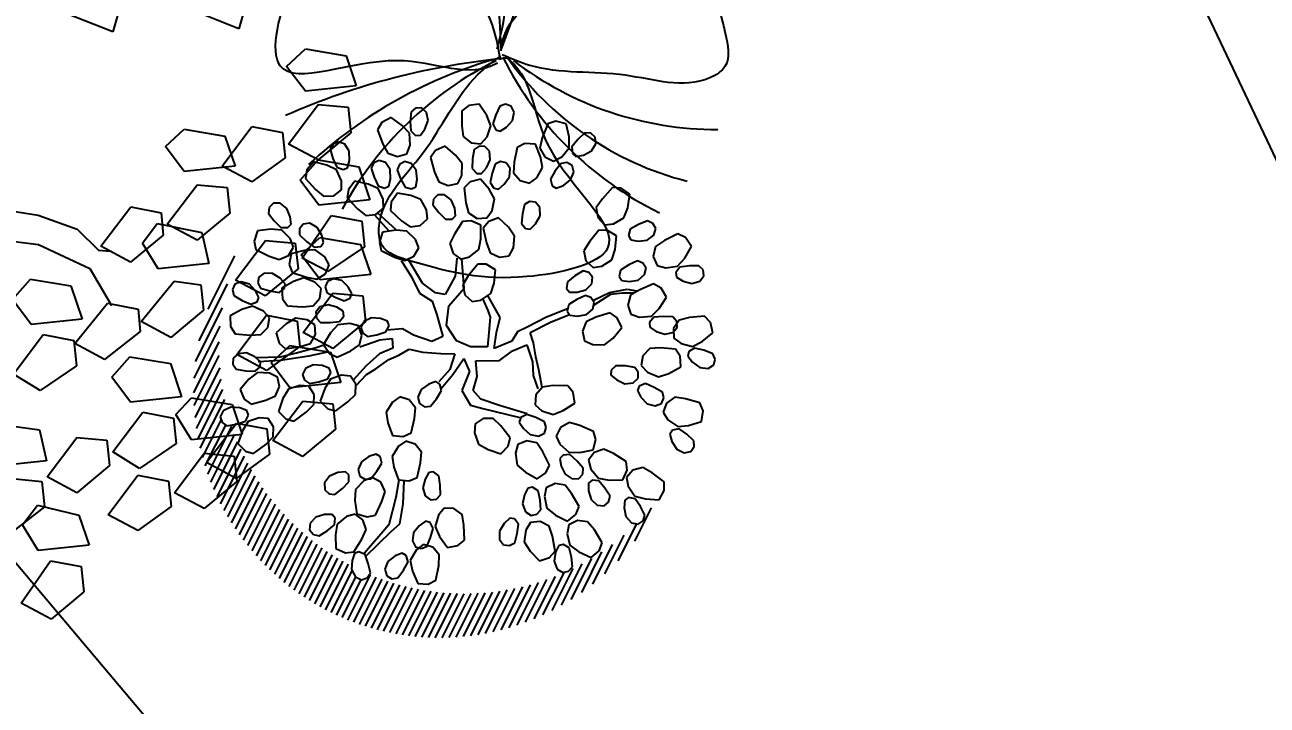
# Model space of a CAD drawing. Extents: x -809667 to 586099, y 3084146 to 3634412.
# Drawn here: x 381333.24 to 381336.981, y 3087209.411 to 3087211.459 of the extents above; entities that cross this region are included whole.
import ezdxf

# ---------------------------------------------------------------- set-up
doc = ezdxf.new("R2010")
doc.units = 0
doc.header["$LTSCALE"] = 0.5
doc.layers.get('0').update_dxf_attribs({"linetype": 'CONTINUOUS'})
for name, color, linetype in [('DIM-动力', 3, 'CONTINUOUS'), ('乔木', 84, 'CONTINUOUS'), ('文字', 7, 'CONTINUOUS')]:
    doc.layers.add(name, color=color, linetype=linetype)
doc.styles.add('DIMST', font='', dxfattribs={"width": 0.8})
doc.styles.get('DIMST').set_extended_font_data('SimSun')

# ---------------------------------------------------------------- blocks, each defined once
blk = doc.blocks.new('白玉兰')
at = {"color": 0}
for centre, radius, start, end in [((-1260.5, 1665), 2054.4, 309.39345, 347.16547), ((-713.2, 1844.3), 1941, 291.82137, 332.63459), ((-478.2, 2077.5), 2115.2, 283.29933, 320.85284), ((-4728.7, -6984.2), 8428.8, 56.1879, 65.279), ((-1147.9, -2037), 2310.3, 61.625, 95.14911), ((-559.1, -2135.4), 2213.8, 76.70325, 111.40179), ((4370.8, -555.9), 4391.8, 172.1708, 190.66767), ((2826.9, 106.7), 2820.8, 182.25436, 209.88683), ((2146.3, 475.3), 2185, 193.30629, 228.41072)]:
    blk.add_arc(centre, radius, start, end, dxfattribs=at)
for points in [[(-33.3, 16.4), (-232.9, 72.7), (-341.9, 562), (-1253.8, 922.5), (-424.6, 1375.2), (-32.9, 1391.9), (376.3, 1386), (477, 1090.9), (236.3, 716.3), (184.7, 276.9), (29.2, 67), (-7.3, 17.6)], [(8.3, 30.7), (154.9, 177.4), (635.1, 33.7), (1394.9, 653.5), (1385.2, -291.2), (1208.5, -641.2), (1003.6, -995.4), (696.9, -939.3), (487.4, -546.3), (129.3, -286.7), (21.9, -48.6), (-3.3, 7.4)], [(36.1, -22.3), (98.6, -219.9), (-250.5, -579.7), (-51.2, -1539.8), (-884.9, -1095.2), (-1113.8, -777), (-1333.5, -431.7), (-1142.2, -185.6), (-696.9, -181.1), (-301.3, 16.9), (-40.5, 2.3), (20.8, -1.2)]]:
    blk.add_open_spline(points, degree=3, knots=[0, 0, 0, 0, 621.989778, 1340.944545, 1869.007736, 2592.427455, 2798.699245, 2915.827596, 3435.261502, 4029.77129, 4212.300518, 4212.300518, 4212.300518, 4212.300518], dxfattribs=at)
blk = doc.blocks.new('紫薇')
at = {"color": 0}
for p, q in [((-76.8, 470.4), (-70.2, 482.3)), ((-70.2, 482.3), (-58.6, 485.6)), ((-58.6, 485.6), (-47.3, 481.3)), ((-47.3, 481.3), (-39.7, 463.3)), ((-21.4, 461), (-5.1, 483.2)), ((-5.1, 483.2), (16.1, 479.2)), ((-183.9, 452.2), (-162.6, 456.2)), ((-162.6, 456.2), (-146.2, 450.4)), ((-74.5, 453.4), (-76.8, 470.4)), ((-39.7, 463.3), (-34.4, 444.7)), ((-30.7, 440.8), (-21.4, 461)), ((16.1, 479.2), (29.3, 467.9)), ((29.3, 467.9), (28, 437.4)), ((97.2, 444.8), (101.2, 461.5)), ((101.2, 461.5), (111.7, 470.2)), ((111.7, 470.2), (123.7, 469.1)), ((123.7, 469.1), (132.7, 461)), ((132.7, 461), (133.3, 441.5)), ((-244.2, 427.9), (-234.5, 435.2)), ((-234.5, 435.2), (-222.4, 435.2)), ((-222.4, 435.2), (-208.9, 421.2)), ((-191, 425.6), (-183.9, 452.2)), ((-146.2, 450.4), (-136.4, 421.5)), ((-62.9, 439.1), (-74.5, 453.4)), ((-50.3, 430.2), (-62.9, 439.1)), ((-41, 432.8), (-50.3, 430.2)), ((-34.4, 444.7), (-41, 432.8)), ((-24.1, 417.5), (-30.7, 440.8)), ((28, 437.4), (24, 416.1)), ((102.9, 427.3), (97.2, 444.8)), ((133.3, 441.5), (131.5, 422.2)), ((133.5, 417.2), (149.5, 432.7)), ((149.5, 432.7), (172.7, 447.5)), ((172.7, 447.5), (191, 436.1)), ((191, 436.1), (199.3, 420.8)), ((-246, 414.4), (-244.2, 427.9)), ((-237.8, 399.4), (-246, 414.4)), ((-208.9, 421.2), (-197.2, 405.8)), ((-197.2, 405.8), (-199.1, 392.3)), ((-192.4, 403.4), (-191, 425.6)), ((-136.4, 421.5), (-132.4, 400.2)), ((-12.5, 403.2), (-24.1, 417.5)), ((24, 416.1), (7.4, 403.9)), ((34.5, 399.6), (45.2, 408)), ((45.2, 408), (57.2, 406.6)), ((57.2, 406.6), (65.9, 398.2)), ((111.4, 414.4), (102.9, 427.3)), ((121, 413.5), (111.4, 414.4)), ((131.5, 422.2), (121, 413.5)), ((131.3, 393.1), (133.5, 417.2)), ((199.3, 420.8), (187, 392.8)), ((-221.8, 390.3), (-237.8, 399.4)), ((-206.8, 386.5), (-221.8, 390.3)), ((-199.1, 392.3), (-206.8, 386.5)), ((-177.8, 384.1), (-192.4, 403.4)), ((-161.8, 375), (-177.8, 384.1)), ((-143.5, 382.8), (-161.8, 375)), ((-132.4, 400.2), (-143.5, 382.8)), ((-105.3, 369.5), (-91, 393)), ((-91, 393), (-69.5, 390.8)), ((-69.5, 390.8), (-55.3, 380.7)), ((-55.3, 380.7), (-54, 350.1)), ((-19.8, 365.4), (-14.5, 381.6)), ((-14.5, 381.6), (-3.3, 389.5)), ((7.4, 403.9), (-12.5, 403.2)), ((-3.3, 389.5), (8.6, 387.4)), ((8.6, 387.4), (16.8, 378.5)), ((30, 383.1), (34.5, 399.6)), ((35.2, 365.4), (30, 383.1)), ((65.9, 398.2), (66, 378.7)), ((81.9, 369.5), (105.5, 383.7)), ((105.5, 383.7), (123.5, 371.7)), ((136.9, 375.6), (131.3, 393.1)), ((187, 392.8), (175.6, 374.5)), ((254.3, 374.8), (264, 388.8)), ((264, 388.8), (276.9, 393.2)), ((276.9, 393.2), (287.8, 387.8)), ((287.8, 387.8), (293.2, 377)), ((-339.3, 358.8), (-320.9, 370.1)), ((-336.4, 331.4), (-339.3, 358.8)), ((-320.9, 370.1), (-303.5, 370.7)), ((-303.5, 370.7), (-283.9, 347.2)), ((-173.4, 354.8), (-167.8, 367.2)), ((-169.6, 338.1), (-173.4, 354.8)), ((-167.8, 367.2), (-156.5, 371.5)), ((-156.5, 371.5), (-144.9, 368.2)), ((-144.9, 368.2), (-135.8, 350.9)), ((-112.8, 348.5), (-105.3, 369.5)), ((-15.6, 347.5), (-19.8, 365.4)), ((15.9, 359.1), (12.5, 340)), ((16.8, 378.5), (15.9, 359.1)), ((43.3, 352.3), (35.2, 365.4)), ((63.7, 359.5), (52.9, 351.1)), ((62.6, 330.5), (65.5, 354.4)), ((66, 378.7), (63.7, 359.5)), ((65.5, 354.4), (81.9, 369.5)), ((131.4, 356.2), (118.3, 328.6)), ((123.5, 371.7), (131.4, 356.2)), ((155.7, 369), (136.9, 375.6)), ((175.6, 374.5), (155.7, 369)), ((253.2, 356.4), (254.3, 374.8)), ((256.5, 341.3), (253.2, 356.4)), ((286.7, 358.6), (278.1, 341.3)), ((293.2, 377), (286.7, 358.6)), ((-380.4, 324.6), (-369.1, 329)), ((-369.1, 329), (-351.4, 320.9)), ((-329.6, 310.2), (-336.4, 331.4)), ((-283.9, 347.2), (-272.6, 328.8)), ((-272.6, 328.8), (-276.6, 308.6)), ((-268.6, 311.4), (-266.9, 338.9)), ((-266.9, 338.9), (-246.8, 347)), ((-246.8, 347), (-229.6, 344.6)), ((-229.6, 344.6), (-214.3, 318.1)), ((-156.9, 324.8), (-169.6, 338.1)), ((-135.8, 350.9), (-128.9, 332.9)), ((-128.9, 332.9), (-134.5, 320.4)), ((-104.3, 325.9), (-112.8, 348.5)), ((-56.2, 328.6), (-71.7, 315)), ((-54, 350.1), (-56.2, 328.6)), ((-8.2, 333.9), (-15.6, 347.5)), ((1.3, 332.2), (-8.2, 333.9)), ((12.5, 340), (1.3, 332.2)), ((7.1, 320), (31.4, 332.9)), ((31.4, 332.9), (48.8, 320)), ((52.9, 351.1), (43.3, 352.3)), ((67.7, 312.8), (62.6, 330.5)), ((118.3, 328.6), (106.4, 310.5)), ((208.1, 318.7), (219.7, 331.2)), ((219.7, 331.2), (233.1, 333.7)), ((233.1, 333.7), (243, 326.8)), ((265.1, 337), (256.5, 341.3)), ((278.1, 341.3), (265.1, 337)), ((267.3, 314.3), (278.1, 335.9)), ((278.1, 335.9), (298.6, 344.6)), ((298.6, 344.6), (325.6, 350)), ((325.6, 350), (338.6, 332.8)), ((338.6, 332.8), (340.8, 315.5)), ((-386.7, 314.3), (-380.4, 324.6)), ((-383.6, 301), (-386.7, 314.3)), ((-351.4, 320.9), (-335, 310.7)), ((-335, 310.7), (-331.9, 297.4)), ((-309.1, 297.5), (-329.6, 310.2)), ((-276.6, 308.6), (-290.9, 294.7)), ((-265.6, 289.4), (-268.6, 311.4)), ((-214.3, 318.1), (-206.2, 298.1)), ((-202, 308.6), (-198.5, 321.8)), ((-195.6, 292.8), (-202, 308.6)), ((-198.5, 321.8), (-188, 327.9)), ((-188, 327.9), (-176, 326.4)), ((-176, 326.4), (-164.3, 310.9)), ((-164.3, 310.9), (-154.6, 294.1)), ((-143.5, 317), (-156.9, 324.8)), ((-148.4, 281.7), (-138, 307.2)), ((-134.5, 320.4), (-143.5, 317)), ((-138, 307.2), (-116.5, 308.5)), ((-116.5, 308.5), (-100.8, 300.8)), ((-91.5, 312.7), (-104.3, 325.9)), ((-71.7, 315), (-91.5, 312.7)), ((-58.6, 299.7), (-45.6, 303.9)), ((-45.6, 303.9), (-34.9, 298.4)), ((-14.3, 282.1), (-10.1, 305.9)), ((-10.1, 305.9), (7.1, 320)), ((55.8, 304.1), (41.2, 277.2)), ((48.8, 320), (55.8, 304.1)), ((57.6, 263.9), (81.7, 307.4)), ((86.3, 305.7), (67.7, 312.8)), ((72.1, 266.3), (89, 305)), ((106.4, 310.5), (86.3, 305.7)), ((204.4, 300.6), (208.1, 318.7)), ((246.9, 315.4), (237.9, 298.1)), ((243, 326.8), (246.9, 315.4)), ((266.3, 295.9), (267.3, 314.3)), ((340.8, 315.5), (319.2, 293.8)), ((471.3, 230.6), (385.3, 316.6)), ((-370.5, 290.1), (-383.6, 301)), ((-352.3, 287.3), (-370.5, 290.1)), ((-336.9, 289.2), (-352.3, 287.3)), ((-331.9, 297.4), (-336.9, 289.2)), ((-323.6, 274.2), (-315.6, 283.2)), ((-315.6, 283.2), (-303.8, 285.6)), ((-290.9, 294.7), (-309.1, 297.5)), ((-303.8, 285.6), (-287.7, 274.6)), ((-247.5, 273.4), (-265.6, 289.4)), ((-213.6, 278.8), (-230, 267.6)), ((-206.2, 298.1), (-213.6, 278.8)), ((-180.9, 281.8), (-195.6, 292.8)), ((-166.5, 276.1), (-180.9, 281.8)), ((-158.1, 280.9), (-166.5, 276.1)), ((-154.6, 294.1), (-158.1, 280.9)), ((-152.5, 259.8), (-148.4, 281.7)), ((-100.8, 300.8), (-94.7, 270.8)), ((-69.8, 267.4), (-68.5, 285.8)), ((-68.5, 285.8), (-58.6, 299.7)), ((-29.6, 287.6), (-36.2, 269.2)), ((-34.9, 298.4), (-29.6, 287.6)), ((-10.1, 264.1), (-14.3, 282.1)), ((205.5, 285.2), (204.4, 300.6)), ((213.5, 279.7), (205.5, 285.2)), ((226.9, 282.2), (213.5, 279.7)), ((226.1, 276.8), (247.7, 282.5)), ((237.9, 298.1), (226.9, 282.2)), ((247.7, 282.5), (275.2, 284.1)), ((281.4, 283), (266.3, 295.9)), ((275.2, 284.1), (285.6, 265.2)), ((301.9, 280.8), (281.4, 283)), ((319.2, 293.8), (301.9, 280.8)), ((-322.8, 260.5), (-323.6, 274.2)), ((-311.7, 247.5), (-322.8, 260.5)), ((-287.7, 274.6), (-273.2, 261.8)), ((-273.2, 261.8), (-272.4, 248.1)), ((-230, 267.6), (-247.5, 273.4)), ((-140.4, 238.8), (-152.5, 259.8)), ((-94.7, 270.8), (-93.4, 249.2)), ((-66.7, 252.3), (-69.8, 267.4)), ((-36.2, 269.2), (-45.1, 252)), ((8.1, 256), (-10.1, 264.1)), ((28.4, 259.8), (8.1, 256)), ((26, 232.4), (37.1, 253.9)), ((41.2, 277.2), (28.4, 259.8)), ((37.1, 253.9), (57.7, 262.3)), ((57.7, 262.3), (84.7, 267.5)), ((84.7, 267.5), (97.5, 250)), ((208.8, 238.9), (212.4, 256.9)), ((212.4, 256.9), (226.1, 276.8)), ((285.6, 265.2), (285.3, 247.7)), ((312.1, 244.3), (323.7, 258.6)), ((323.7, 258.6), (339.8, 264.3)), ((339.8, 264.3), (352.8, 260.3)), ((352.8, 260.3), (358.4, 249.6)), ((375.4, 252.7), (389.5, 262.3)), ((389.5, 262.3), (403.2, 261.7)), ((403.2, 261.7), (411.3, 252.8)), ((411.3, 252.8), (412.5, 240.7)), ((508.8, 175.5), (417.1, 267.1)), ((-294.2, 241.7), (-311.7, 247.5)), ((-278.8, 240.9), (-294.2, 241.7)), ((-272.4, 248.1), (-278.8, 240.9)), ((-229.5, 227.1), (-218.5, 232.1)), ((-218.5, 232.1), (-206.7, 229.5)), ((-206.7, 229.5), (-196.6, 212.8)), ((-125.7, 227.8), (-140.4, 238.8)), ((-106.5, 233.3), (-125.7, 227.8)), ((-109.1, 217.7), (-93.4, 232.5)), ((-93.4, 249.2), (-106.5, 233.3)), ((-93.4, 232.5), (-76.5, 236.6)), ((-76.5, 236.6), (-52.5, 217.6)), ((-58.1, 247.8), (-66.7, 252.3)), ((-45.1, 252), (-58.1, 247.8)), ((24.8, 214), (26, 232.4)), ((99.5, 232.7), (77.7, 211.3)), ((97.5, 250), (99.5, 232.7)), ((221.9, 223.9), (208.8, 238.9)), ((260.9, 229.4), (241.9, 218.9)), ((247.9, 214.3), (266.4, 229.8)), ((285.3, 247.7), (260.9, 229.4)), ((266.4, 229.8), (288.7, 229.6)), ((288.7, 229.6), (315.6, 223.8)), ((305.9, 230.1), (312.1, 244.3)), ((310.3, 221.6), (305.9, 230.1)), ((356.5, 237.6), (340.5, 226.5)), ((358.4, 249.6), (356.5, 237.6)), ((365.4, 220.7), (367.8, 235.9)), ((367.8, 235.9), (375.4, 252.7)), ((412.5, 240.7), (399.8, 225.9)), ((-403.6, 198.9), (-387.6, 205.8)), ((-387.6, 205.8), (-360.8, 190.9)), ((-234.4, 214.4), (-229.5, 227.1)), ((-229.6, 197.9), (-234.4, 214.4)), ((-196.6, 212.8), (-188.6, 195.2)), ((-161.3, 196.3), (-148.4, 220.6)), ((-148.4, 220.6), (-126.8, 219.8)), ((-126.8, 219.8), (-112, 210.5)), ((-112, 210.5), (-108.9, 180.1)), ((-100.6, 191.5), (-109.1, 217.7)), ((-52.5, 217.6), (-37.7, 202)), ((39.8, 200.9), (24.8, 214)), ((77.7, 211.3), (60.3, 198.5)), ((194.8, 200.1), (209.3, 209.1)), ((209.3, 209.1), (222.9, 207.9)), ((241.9, 218.9), (221.9, 223.9)), ((222.9, 207.9), (230.7, 198.7)), ((239.6, 197.9), (247.9, 214.3)), ((323.4, 217.5), (310.3, 221.6)), ((315.6, 223.8), (320.6, 202.8)), ((320.6, 202.8), (315.7, 186.1)), ((340.5, 226.5), (323.4, 217.5)), ((371.9, 213.5), (365.4, 220.7)), ((365.7, 191.6), (383.6, 207.9)), ((385.5, 212.9), (371.9, 213.5)), ((383.6, 207.9), (405.9, 208.5)), ((399.8, 225.9), (385.5, 212.9)), ((405.9, 208.5), (433, 203.9)), ((433, 203.9), (438.9, 183.1)), ((528.7, 137.8), (442.7, 223.9)), ((-416.7, 181.7), (-403.6, 198.9)), ((-404, 157.2), (-416.7, 181.7)), ((-360.8, 190.9), (-343.6, 177.9)), ((-343.6, 177.9), (-340, 157.6)), ((-216, 185.5), (-229.6, 197.9)), ((-202.3, 178.5), (-216, 185.5)), ((-193.5, 182.4), (-202.3, 178.5)), ((-188.6, 195.2), (-193.5, 182.4)), ((-167.5, 174.9), (-161.3, 196.3)), ((-108.9, 180.1), (-109.8, 158.5)), ((-89.7, 172.1), (-100.6, 191.5)), ((-37.5, 181.3), (-48.6, 164.8)), ((-37.7, 202), (-37.5, 181.3)), ((60.3, 198.5), (39.8, 200.9)), ((40.7, 143.1), (52.7, 198.7)), ((67.2, 201.1), (57.6, 162.4)), ((183.4, 168.5), (186.5, 183.7)), ((186.5, 183.7), (194.8, 200.1)), ((231.3, 186.6), (218.1, 172.4)), ((230.7, 198.7), (231.3, 186.6)), ((248.3, 180), (239.6, 197.9)), ((266.3, 169.8), (248.3, 180)), ((315.7, 186.1), (287.3, 174.9)), ((358.1, 174.8), (365.7, 191.6)), ((438.9, 183.1), (434.7, 166.2)), ((542.3, 106.5), (458.9, 190)), ((-390.1, 139.9), (-404, 157.2)), ((-340, 157.6), (-348.3, 139.4)), ((-157.6, 152.9), (-167.5, 174.9)), ((-144, 140.4), (-157.6, 152.9)), ((-109.8, 158.5), (-124.4, 144)), ((-67, 163.8), (-89.7, 172.1)), ((-48.6, 164.8), (-67, 163.8)), ((-36.7, 106.9), (-51.2, 164.9)), ((-41.5, 169.7), (-27, 135.9)), ((57.6, 162.4), (52.7, 126.2)), ((189.7, 161.1), (183.4, 168.5)), ((203.3, 159.9), (189.7, 161.1)), ((218.1, 172.4), (203.3, 159.9)), ((211.7, 140), (221.6, 151.8)), ((221.6, 151.8), (236.8, 162.3)), ((236.8, 162.3), (253.8, 163.3)), ((253.8, 163.3), (265.2, 155.7)), ((265.2, 155.7), (267.6, 143.9)), ((287.3, 174.9), (266.3, 169.8)), ((286.8, 146.4), (308.2, 157.6)), ((308.2, 157.6), (329.9, 152.6)), ((329.9, 152.6), (355, 141.2)), ((367.5, 157.3), (358.1, 174.8)), ((385.9, 147.9), (367.5, 157.3)), ((406.7, 153.8), (385.9, 147.9)), ((434.7, 166.2), (406.7, 153.8)), ((552.4, 78.8), (470.5, 160.7)), ((-366.3, 135.4), (-390.1, 139.9)), ((-348.3, 139.4), (-366.3, 135.4)), ((-364.4, 110.1), (-350.4, 126.5)), ((-350.4, 126.5), (-334, 132.4)), ((-334, 132.4), (-308.2, 116.1)), ((-124.4, 144), (-144, 140.4)), ((-108.8, 122.6), (-94.6, 139)), ((-94.6, 139), (-78.2, 144.7)), ((-78.2, 144.7), (-52.5, 128.2)), ((-52.5, 128.2), (-36.1, 114.1)), ((-27, 135.9), (4.4, 106.9)), ((21.3, 116.5), (40.7, 143.1)), ((213.6, 130.5), (211.7, 140)), ((225, 122.9), (213.6, 130.5)), ((244, 126.8), (225, 122.9)), ((262.4, 133), (244, 126.8)), ((267.6, 143.9), (262.4, 133)), ((275.1, 132.1), (286.8, 146.4)), ((279.8, 112.7), (275.1, 132.1)), ((355, 141.2), (355.4, 119.6)), ((559.9, 53.6), (479.1, 134.4)), ((-444.8, 98.9), (-442.6, 110.8)), ((-442.6, 110.8), (-433.7, 119)), ((-433.7, 119), (-414.3, 117.8)), ((-414.3, 117.8), (-395.3, 114.2)), ((-395.3, 114.2), (-387.5, 103)), ((-387.5, 103), (-389.3, 93.5)), ((-353.2, 84.9), (-364.4, 110.1)), ((-308.2, 116.1), (-291.7, 102.1)), ((-291.7, 102.1), (-289.3, 81.6)), ((-97.7, 97.4), (-108.8, 122.6)), ((4.4, 82.7), (-36.7, 106.9)), ((-36.1, 114.1), (-33.9, 93.6)), ((4.4, 106.9), (21.3, 116.5)), ((52.7, 126.2), (33.4, 102.1)), ((33.4, 102.1), (33.4, 73.1)), ((132.5, 92.4), (144.6, 102.1)), ((144.6, 102.1), (161.5, 109.3)), ((161.5, 109.3), (178.4, 106.9)), ((178.4, 106.9), (188.1, 97.2)), ((190.7, 82.1), (191.6, 102)), ((191.6, 102), (206.7, 112.4)), ((206.7, 112.4), (230.4, 117.2)), ((230.4, 117.2), (249.9, 106.4)), ((249.9, 106.4), (270.8, 88.4)), ((295.2, 99), (279.8, 112.7)), ((347, 104.3), (316.8, 99.4)), ((355.4, 119.6), (347, 104.3)), ((410.5, 106.9), (362.1, 92.4)), ((404, 95.4), (411.8, 108.8)), ((411.8, 108.8), (424.9, 121.7)), ((424.9, 121.7), (441.6, 125.6)), ((441.6, 125.6), (454.1, 120)), ((454.1, 120), (458.5, 108.8)), ((458.5, 108.8), (455.2, 97.1)), ((565.7, 30.2), (485.7, 110.1)), ((-437.1, 87.7), (-444.8, 98.9)), ((-420.9, 82.2), (-437.1, 87.7)), ((-403, 86.2), (-420.9, 82.2)), ((-389.3, 93.5), (-403, 86.2)), ((-340.2, 66.8), (-353.2, 84.9)), ((-289.3, 81.6), (-298.6, 64)), ((-84.9, 79.2), (-97.7, 97.4)), ((-87.5, 27.2), (-77.8, 77.9)), ((-61.5, 73.2), (-84.9, 79.2)), ((-43.3, 76), (-61.5, 73.2)), ((-33.9, 93.6), (-43.3, 76)), ((21.3, 46.5), (4.4, 82.7)), ((132.5, 82.7), (132.5, 92.4)), ((142.2, 73.1), (132.5, 82.7)), ((188.1, 85.1), (180.8, 75.5)), ((188.1, 97.2), (188.1, 85.1)), ((201.6, 64.6), (190.7, 82.1)), ((270.8, 88.4), (265.1, 67.5)), ((287.2, 87.6), (270.3, 87.6)), ((328.3, 90), (287.2, 87.6)), ((316.8, 99.4), (295.2, 99)), ((306.5, 75.5), (364.5, 85.1)), ((362.1, 92.4), (328.3, 90)), ((364.5, 85.1), (408, 97.2)), ((393.8, 68.2), (416.4, 76.9)), ((407.5, 86.4), (404, 95.4)), ((420, 80.9), (407.5, 86.4)), ((416.4, 76.9), (437.4, 69.5)), ((438, 87.9), (420, 80.9)), ((455.2, 97.1), (438, 87.9)), ((570, 8.1), (490.7, 87.5)), ((-502.4, 41.7), (-496.5, 62.5)), ((-496.5, 62.5), (-484, 74.7)), ((-484, 74.7), (-453.7, 70.5)), ((-453.7, 70.5), (-432.9, 64.6)), ((-432.9, 64.6), (-422.2, 46.9)), ((-316.8, 61), (-340.2, 66.8)), ((-298.6, 64), (-316.8, 61)), ((-291.5, 46.1), (-287.4, 57.4)), ((-287.4, 57.4), (-277.3, 64)), ((-277.3, 64), (-258.3, 59.7)), ((-258.3, 59.7), (-240.1, 53.1)), ((-240.1, 53.1), (-234.3, 40.7)), ((-65.7, 75.5), (-68.1, 48.9)), ((33.4, 73.1), (35.8, 27.2)), ((91.4, 48.9), (108.3, 68.2)), ((108.3, 68.2), (139.8, 75.5)), ((159.1, 61), (134.9, 56.2)), ((134.9, 56.2), (139.8, 36.8)), ((161.5, 73.1), (142.2, 73.1)), ((202.6, 61), (159.1, 61)), ((180.8, 75.5), (161.5, 73.1)), ((222.5, 58.9), (201.6, 64.6)), ((252.8, 55.2), (222.5, 58.9)), ((265.1, 67.5), (252.8, 55.2)), ((265.4, 70.7), (306.5, 75.5)), ((287.2, 48.9), (304.1, 56.2)), ((304.1, 56.2), (321, 53.7)), ((321, 53.7), (330.7, 44.1)), ((380.7, 55.3), (393.8, 68.2)), ((383.1, 35.6), (380.7, 55.3)), ((437.4, 69.5), (461, 55.4)), ((461, 55.4), (459, 33.9)), ((573.2, -12.7), (494.4, 66.1)), ((-481.8, 23.5), (-502.4, 41.7)), ((-423.5, 27), (-438.8, 16.8)), ((-422.2, 46.9), (-423.5, 27)), ((-400.7, 29), (-397.8, 40.7)), ((-393.6, 17.3), (-400.7, 29)), ((-397.8, 40.7), (-388.5, 48.4)), ((-388.5, 48.4), (-369.1, 46.1)), ((-369.1, 46.1), (-350.3, 41.4)), ((-350.3, 41.4), (-343.3, 29.7)), ((-343.3, 29.7), (-345.6, 20.4)), ((-285.7, 33.7), (-291.5, 46.1)), ((-270.7, 25.6), (-285.7, 33.7)), ((-252.3, 26.7), (-270.7, 25.6)), ((-237.6, 31.6), (-252.3, 26.7)), ((-234.3, 40.7), (-237.6, 31.6)), ((-70.5, 0.6), (-87.5, 27.2)), ((-68.1, 48.9), (-68.1, 34.4)), ((-68.1, 34.4), (-56, 5.4)), ((11.6, 10.3), (21.3, 46.5)), ((35.8, 27.2), (60, 24.8)), ((60, 24.8), (91.4, 48.9)), ((139.8, 36.8), (168.8, 34.4)), ((168.8, 34.4), (202.6, 19.9)), ((275.1, 39.3), (287.2, 48.9)), ((275.1, 29.6), (275.1, 39.3)), ((284.8, 19.9), (275.1, 29.6)), ((330.7, 32), (323.4, 22.3)), ((330.7, 44.1), (330.7, 32)), ((396.9, 20.2), (383.1, 35.6)), ((459, 33.9), (448.9, 19.6)), ((473.3, 19.9), (490.2, 27.2)), ((490.2, 27.2), (507.1, 24.8)), ((575.4, -32.6), (497, 45.8)), ((499.2, 25.9), (498.8, 26.3)), ((-504.4, -0.4), (-485.8, 5.5)), ((-485.8, 5.5), (-466.8, 9.1)), ((-462.5, 12.3), (-481.8, 23.5)), ((-466.8, 9.1), (-455.5, 1.4)), ((-438.8, 16.8), (-462.5, 12.3)), ((-455.5, 1.4), (-453.8, -8.1)), ((-377.8, 10.9), (-393.6, 17.3)), ((-359.6, 13.9), (-377.8, 10.9)), ((-350.9, 0.6), (-367.8, -9.1)), ((-345.6, 20.4), (-359.6, 13.9)), ((-314.7, 5.4), (-350.9, 0.6)), ((-338.8, -4.2), (-314.7, 0.6)), ((-278.4, 0.6), (-314.7, 5.4)), ((-314.7, 0.6), (-276, -9.1)), ((-278.4, -4.1), (-275.5, 7.6)), ((-275.5, 7.6), (-266.1, 15.2)), ((-266.1, 15.2), (-246.7, 12.7)), ((-246.7, 12.7), (-228, 8)), ((-228, 8), (-221, -3.8)), ((-222.8, 0.6), (-176.9, -1.8)), ((-56, -28.4), (-70.5, 0.6)), ((-56, 5.4), (-43.9, -21.1)), ((-11.6, -10.3), (11.6, 10.3)), ((84.2, 10.3), (50.3, -4.2)), ((108.3, 24.8), (84.2, 10.3)), ((132.5, 19.9), (108.3, 24.8)), ((154.3, 17.5), (132.5, 19.9)), ((185.7, 7.9), (154.3, 17.5)), ((207.4, 3), (185.7, 7.9)), ((202.6, 19.9), (236.4, 0.6)), ((234, -11.5), (207.4, 3)), ((234, -9.1), (238.9, 10.3)), ((238.9, 10.3), (255.8, 17.5)), ((255.8, 17.5), (279.9, 17.5)), ((279.9, 17.5), (296.9, 3)), ((304.1, 19.9), (284.8, 19.9)), ((296.9, 3), (313.8, -18.7)), ((323.4, 22.3), (304.1, 19.9)), ((321, -1.8), (325.9, 17.5)), ((325.9, 17.5), (342.8, 24.8)), ((342.8, 24.8), (367, 24.8)), ((367, 24.8), (383.9, 10.3)), ((383.9, 10.3), (400.8, -11.5)), ((418.4, 18.1), (396.9, 20.2)), ((448.9, 19.6), (418.4, 18.1)), ((461.2, 10.3), (473.3, 19.9)), ((461.2, 0.6), (461.2, 10.3)), ((470.9, -9.1), (461.2, 0.6)), ((507.1, 24.8), (516.8, 15.1)), ((516.8, 3), (509.6, -6.6)), ((516.8, 15.1), (516.8, 3)), ((576.7, -51.6), (516.8, 8.3)), ((-509.7, -11.2), (-504.4, -0.4)), ((-507.5, -23.1), (-509.7, -11.2)), ((-496.2, -30.8), (-507.5, -23.1)), ((-463.9, -19.9), (-479.2, -30.1)), ((-453.8, -8.1), (-463.9, -19.9)), ((-421.5, -40.4), (-416.8, -19.3)), ((-416.8, -19.3), (-405, -6.5)), ((-405, -6.5), (-374.5, -8.9)), ((-374.5, -8.9), (-353.4, -13.7)), ((-360.6, -11.5), (-338.8, -4.2)), ((-353.4, -13.7), (-341.8, -30.7)), ((-271.5, -15.9), (-278.4, -4.1)), ((-255.7, -22.4), (-271.5, -15.9)), ((-237.5, -19.5), (-255.7, -22.4)), ((-223.4, -13.2), (-237.5, -19.5)), ((-221, -3.8), (-223.4, -13.2)), ((-181.7, -13.9), (-222.8, -11.5)), ((-135.8, -21.1), (-181.7, -13.9)), ((-176.9, -1.8), (-133.4, -9.1)), ((-135.8, -42.9), (-135.8, -21.1)), ((-133.4, -9.1), (-111.6, -11.5)), ((-111.6, -11.5), (-94.7, -26)), ((-43.9, -21.1), (-11.6, -10.3)), ((50.3, -4.2), (23.7, -13.9)), ((23.7, -13.9), (43.1, -40.5)), ((241.3, -28.4), (234, -9.1)), ((313.8, -18.7), (304.1, -38)), ((328.3, -21.1), (321, -1.8)), ((347.6, -30.8), (328.3, -21.1)), ((400.8, -11.5), (391.1, -30.8)), ((420.1, -38), (425, -18.7)), ((425, -18.7), (441.9, -11.5)), ((441.9, -11.5), (466.1, -11.5)), ((466.1, -11.5), (483, -26)), ((490.2, -9.1), (470.9, -9.1)), ((509.6, -6.6), (490.2, -9.1)), ((577.3, -87.5), (500, -10.2)), ((577.3, -69.9), (511.5, -4.1)), ((-479.2, -30.1), (-496.2, -30.8)), ((-399.9, -57.5), (-421.5, -40.4)), ((-341.8, -30.7), (-341.9, -50.6)), ((-315.5, -70.1), (-313, -48.7)), ((-313, -48.7), (-302.7, -34.6)), ((-302.7, -34.6), (-272.1, -33.8)), ((-272.1, -33.8), (-250.7, -36.3)), ((-250.7, -36.3), (-237.3, -51.9)), ((-131, -71.9), (-135.8, -42.9)), ((-121.3, -42.9), (-121.3, -79.1)), ((-89.9, -45.3), (-121.3, -42.9)), ((-94.7, -26), (-56, -28.4)), ((-58.4, -55), (-89.9, -45.3)), ((-12.5, -40.5), (-58.4, -55)), ((-5.3, -71.9), (-12.5, -40.5)), ((9.2, -28.4), (6.8, -57.4)), ((21.3, -38), (9.2, -28.4)), ((40.7, -52.5), (21.3, -38)), ((43.1, -40.5), (72.1, -57.4)), ((260.6, -38), (241.3, -28.4)), ((289.6, -47.7), (260.6, -38)), ((304.1, -38), (289.6, -47.7)), ((376.6, -40.5), (347.6, -30.8)), ((391.1, -30.8), (376.6, -40.5)), ((427.4, -57.4), (420.1, -38)), ((483, -26), (499.9, -47.7)), ((499.9, -47.7), (490.2, -67)), ((575.5, -121), (498.7, -44.3)), ((576.6, -104.5), (499.6, -27.5)), ((-421.1, -82.6), (-402.9, -75.6)), ((-402.9, -75.6), (-384.1, -71)), ((-380, -67.5), (-399.9, -57.5)), ((-384.1, -71), (-372.4, -78)), ((-356.5, -61.7), (-380, -67.5)), ((-341.9, -50.6), (-356.5, -61.7)), ((-292.2, -84.8), (-315.5, -70.1)), ((-235.2, -71.8), (-248.6, -84.4)), ((-237.3, -51.9), (-235.2, -71.8)), ((-128.5, -98.4), (-131, -71.9)), ((11.6, -96), (-5.3, -71.9)), ((6.8, -57.4), (33.4, -88.8)), ((72.1, -71.9), (40.7, -52.5)), ((71.7, -62.6), (77.9, -55.2)), ((72.9, -76.2), (71.7, -62.6)), ((77.9, -55.2), (93.4, -55.6)), ((93.4, -55.6), (111, -60.9)), ((111, -60.9), (122.4, -73.6)), ((122.4, -73.6), (123.6, -87.2)), ((134.2, -92.5), (141.1, -73)), ((141.1, -73), (157.2, -61.4)), ((157.2, -61.4), (174.8, -66.7)), ((174.8, -66.7), (193.3, -82.2)), ((446.7, -67), (427.4, -57.4)), ((475.7, -76.7), (446.7, -67)), ((490.2, -67), (475.7, -76.7)), ((573.8, -137.1), (497.3, -60.6)), ((-482.8, -101.7), (-453, -94.6)), ((-453, -94.6), (-431.5, -92.7)), ((-431.5, -92.7), (-415.2, -105.3)), ((-425.8, -93.7), (-421.1, -82.6)), ((-422.9, -105.4), (-425.8, -93.7)), ((-379.5, -99.7), (-394.2, -110.8)), ((-370.1, -87.4), (-379.5, -99.7)), ((-372.4, -78), (-370.1, -87.4)), ((-271.3, -92.6), (-292.2, -84.8)), ((-248.6, -84.4), (-271.3, -92.6)), ((-123.7, -134.7), (-128.5, -98.4)), ((-121.3, -79.1), (-114, -105.7)), ((2, -117.8), (11.6, -96)), ((33.4, -88.8), (26.1, -122.6)), ((87.7, -88.7), (72.9, -76.2)), ((104.1, -99.2), (87.7, -88.7)), ((115.8, -96.5), (104.1, -99.2)), ((123.6, -87.2), (115.8, -96.5)), ((142.8, -112.3), (134.2, -92.5)), ((193.3, -82.2), (197, -104.2)), ((569.1, -167.7), (493.1, -91.7)), ((571.7, -152.6), (495.4, -76.3)), ((-490, -117.5), (-482.8, -101.7)), ((-488.1, -139.1), (-490, -117.5)), ((-411.2, -112.5), (-422.9, -105.4)), ((-409.1, -124.3), (-419.7, -139.3)), ((-415.2, -105.3), (-409.1, -124.3)), ((-394.2, -110.8), (-411.2, -112.5)), ((-114, -105.7), (-114, -134.7)), ((-29.4, -141.9), (2, -117.8)), ((26.1, -122.6), (4.4, -137.1)), ((158.8, -138.4), (142.8, -112.3)), ((197, -104.2), (196, -131.7)), ((562.9, -196.8), (487.2, -121.1)), ((566.2, -182.5), (490.3, -106.6)), ((-462.2, -148.6), (-488.1, -139.1)), ((-440.2, -152.1), (-462.2, -148.6)), ((-419.7, -139.3), (-440.2, -152.1)), ((-409.7, -163.1), (-405.2, -146.2)), ((-405.2, -146.2), (-377.1, -134.2)), ((-377.1, -134.2), (-356.2, -128.6)), ((-356.2, -128.6), (-338, -138.3)), ((-338, -138.3), (-328.8, -156)), ((-315.4, -155.5), (-298, -146.6)), ((-298, -146.6), (-279.9, -140)), ((-279.9, -140), (-267.5, -145.8)), ((-267.5, -145.8), (-264.2, -154.9)), ((-180.2, -164.4), (-174.5, -147.9)), ((-174.5, -147.9), (-145.5, -138.1)), ((-145.5, -138.1), (-124.3, -134.2)), ((-124.3, -134.2), (-106.8, -145.2)), ((-106.8, -145.2), (-99, -163.5)), ((-77.8, -175.7), (-29.4, -141.9)), ((4.4, -137.1), (-60.9, -178.1)), ((158, -162.4), (174.1, -150.7)), ((176.1, -140.3), (158.8, -138.4)), ((174.1, -150.7), (191.7, -156)), ((196, -131.7), (176.1, -140.3)), ((555.2, -224.5), (479.8, -149.2)), ((559.2, -210.9), (483.7, -135.3)), ((-474.7, -179.1), (-459.5, -166.8)), ((-459.5, -166.8), (-443.1, -156.6)), ((-443.1, -156.6), (-429.8, -159.8)), ((-424.7, -168), (-429.9, -182.6)), ((-429.8, -159.8), (-424.7, -168)), ((-404.1, -184), (-409.7, -163.1)), ((-336.6, -172.6), (-354.7, -188.6)), ((-328.8, -156), (-336.6, -172.6)), ((-318.9, -167.1), (-315.4, -155.5)), ((-314.8, -178.4), (-318.9, -167.1)), ((-272.2, -168.1), (-285.6, -180.7)), ((-264.2, -154.9), (-272.2, -168.1)), ((-176.3, -185.6), (-180.2, -164.4)), ((-99, -163.5), (-108.1, -179.5)), ((-19.3, -182.6), (-9.2, -163.5)), ((-9.2, -163.5), (10.3, -156.7)), ((10.3, -156.7), (29.5, -162)), ((29.5, -162), (36.3, -179.1)), ((151.1, -181.9), (158, -162.4)), ((191.7, -156), (210.2, -171.6)), ((210.2, -171.6), (213.9, -193.6)), ((233.6, -164.1), (239.8, -156.7)), ((234.8, -177.7), (233.6, -164.1)), ((239.8, -156.7), (255.3, -157)), ((255.3, -157), (272.9, -162.3)), ((272.9, -162.3), (284.3, -175.1)), ((284.3, -175.1), (285.5, -188.7)), ((305.8, -179.5), (310.3, -170.9)), ((310.3, -170.9), (325.4, -168)), ((325.4, -168), (343.8, -169.4)), ((343.8, -169.4), (357.7, -179.4)), ((546.3, -250.9), (471.2, -175.9)), ((550.9, -237.9), (475.7, -162.7)), ((-475.8, -191.1), (-474.7, -179.1)), ((-469.4, -201.4), (-475.8, -191.1)), ((-456.1, -204.5), (-469.4, -201.4)), ((-440.4, -197.6), (-456.1, -204.5)), ((-429.9, -182.6), (-440.4, -197.6)), ((-377, -189), (-404.1, -184)), ((-354.7, -188.6), (-377, -189)), ((-339.8, -206.5), (-325.3, -193.6)), ((-325.3, -193.6), (-311.7, -194.5)), ((-302.4, -184.2), (-314.8, -178.4)), ((-311.7, -194.5), (-305.3, -201.7)), ((-305.3, -201.7), (-307.9, -216.9)), ((-285.6, -180.7), (-302.4, -184.2)), ((-149.6, -192.7), (-176.3, -185.6)), ((-127.4, -194.1), (-149.6, -192.7)), ((-108.1, -179.5), (-127.4, -194.1)), ((-106, -202.5), (-92, -188.9)), ((-92, -188.9), (-76.6, -177.2)), ((-76.6, -177.2), (-63.1, -179.1)), ((-61, -201.8), (-70.2, -217.7)), ((-63.1, -179.1), (-57.2, -186.8)), ((-57.2, -186.8), (-61, -201.8)), ((-29.7, -211.3), (-19.3, -182.6)), ((36.3, -179.1), (35.7, -203.3)), ((159.7, -201.7), (151.1, -181.9)), ((175.7, -227.8), (159.7, -201.7)), ((213.9, -193.6), (212.9, -221.1)), ((249.6, -190.1), (234.8, -177.7)), ((249, -213.9), (262.3, -199)), ((266, -200.7), (249.6, -190.1)), ((262.3, -199), (280.6, -200.5)), ((277.8, -197.9), (266, -200.7)), ((285.5, -188.7), (277.8, -197.9)), ((280.6, -200.5), (302, -211.7)), ((309.8, -192.5), (305.8, -179.5)), ((327, -201.5), (309.8, -192.5)), ((345.2, -208.3), (327, -201.5)), ((361.7, -192.5), (356.1, -203.1)), ((357.7, -179.4), (361.7, -192.5)), ((536.1, -276.2), (461.3, -201.4)), ((541.3, -263.7), (466.4, -188.8)), ((-352.7, -221.1), (-339.8, -206.5)), ((-351.7, -233.1), (-352.7, -221.1)), ((-307.9, -216.9), (-315.8, -233.6)), ((-171.8, -232.2), (-153.8, -220.2)), ((-153.8, -220.2), (-133.4, -223.6)), ((-133.4, -223.6), (-119.1, -237.5)), ((-105.9, -214.5), (-106, -202.5)), ((-98.6, -224.2), (-105.9, -214.5)), ((-85.1, -226), (-98.6, -224.2)), ((-70.2, -217.7), (-85.1, -226)), ((-20.4, -226.1), (-29.7, -211.3)), ((-1.3, -236.2), (-20.4, -226.1)), ((20.8, -219.9), (-1.3, -236.2)), ((35.7, -203.3), (20.8, -219.9)), ((140.2, -227.8), (149.8, -226.1)), ((149.8, -226.1), (161.4, -236.3)), ((212.9, -221.1), (193, -229.7)), ((219.5, -269.9), (202.6, -226.4)), ((212.3, -221.6), (229.2, -253)), ((246.4, -234.4), (249, -213.9)), ((302, -211.7), (310.3, -232.4)), ((356.1, -203.1), (345.2, -208.3)), ((524.9, -300.3), (450.4, -225.8)), ((530.6, -288.4), (456, -213.7)), ((-417.9, -265.7), (-392.8, -248.4)), ((-392.8, -248.4), (-373.4, -238.8)), ((-373.4, -238.8), (-353.6, -244.6)), ((-353.6, -244.6), (-341.1, -260.1)), ((-343.7, -242.2), (-351.7, -233.1)), ((-330, -243), (-343.7, -242.2)), ((-315.8, -233.6), (-330, -243)), ((-194.7, -252.4), (-171.8, -232.2)), ((-193.6, -269.8), (-194.7, -252.4)), ((-119.1, -237.5), (-121.3, -255.7)), ((-83.6, -259.1), (-77.4, -238.3)), ((-77.4, -238.3), (-59.6, -227.8)), ((-59.6, -227.8), (-39.8, -229.2)), ((-39.8, -229.2), (-29.7, -244.6)), ((-29.7, -244.6), (-25.5, -268.4)), ((132.4, -239), (140.2, -227.8)), ((135.8, -258), (132.4, -239)), ((161.4, -236.3), (171.4, -251.7)), ((171.4, -251.7), (172, -268.8)), ((193, -229.7), (175.7, -227.8)), ((259.1, -251.9), (246.4, -234.4)), ((280.3, -274), (259.1, -251.9)), ((310.3, -232.4), (315.1, -259.5)), ((359.6, -253.8), (363.1, -244.8)), ((363.1, -244.8), (377.9, -240.2)), ((377.9, -240.2), (396.3, -239.5)), ((396.3, -239.5), (411.2, -247.9)), ((411.2, -247.9), (416.7, -260.4)), ((512.6, -323.4), (438.4, -249.1)), ((518.9, -312), (444.5, -237.6)), ((-419, -283.1), (-417.9, -265.7)), ((-341.1, -260.1), (-345.5, -278)), ((-181.7, -287.9), (-193.6, -269.8)), ((-133.4, -276.7), (-154.4, -284.1)), ((-121.3, -255.7), (-133.4, -276.7)), ((-88.1, -289.3), (-83.6, -259.1)), ((-25.5, -268.4), (-36.8, -287.6)), ((141.5, -276.6), (135.8, -258)), ((152.3, -282.1), (141.5, -276.6)), ((172, -268.8), (164.2, -280)), ((238.9, -306.2), (219.5, -269.9)), ((229.2, -253), (260.6, -301.3)), ((297.6, -272.1), (280.3, -274)), ((315.1, -259.5), (297.6, -272.1)), ((307.1, -295.7), (307.4, -275)), ((307.4, -275), (318.8, -258.8)), ((318.8, -258.8), (337.2, -258.1)), ((337.2, -258.1), (359.8, -266.8)), ((365.2, -266.3), (359.6, -253.8)), ((359.8, -266.8), (370.3, -286.5)), ((383.2, -273.3), (365.2, -266.3)), ((402.1, -278.1), (383.2, -273.3)), ((412.3, -271.7), (402.1, -278.1)), ((416.7, -260.4), (412.3, -271.7)), ((499.4, -345.5), (425.3, -271.4)), ((506.1, -334.6), (432, -260.4)), ((-409.4, -302.5), (-419, -283.1)), ((-381.8, -302.1), (-409.4, -302.5)), ((-360.1, -297.3), (-381.8, -302.1)), ((-372.7, -318), (-361.1, -302.6)), ((-361.1, -302.6), (-347.5, -300.7)), ((-345.5, -278), (-360.1, -297.3)), ((-347.5, -300.7), (-339.8, -306.5)), ((-218.9, -308.1), (-203, -293.5)), ((-203, -293.5), (-182.4, -293.6)), ((-182.4, -293.6), (-166, -304.9)), ((-154.4, -284.1), (-181.7, -287.9)), ((-151, -316.8), (-143.4, -298.8)), ((-143.4, -298.8), (-133.7, -282.1)), ((-133.7, -282.1), (-120.5, -278.5)), ((-120.5, -278.5), (-112.1, -283.4)), ((-112.1, -283.4), (-109.8, -298.7)), ((-109.8, -298.7), (-112, -316.9)), ((-76, -301.9), (-88.1, -289.3)), ((-55.3, -308.1), (-76, -301.9)), ((-36.8, -287.6), (-55.3, -308.1)), ((164.2, -280), (152.3, -282.1)), ((260.6, -301.3), (325.9, -340)), ((321.7, -311.7), (307.1, -295.7)), ((370.3, -286.5), (378.2, -312.8)), ((477.7, -376.9), (404, -303.2)), ((485.2, -366.6), (411.4, -292.8)), ((492.4, -356.2), (418.5, -282.2)), ((-382.4, -334.9), (-372.7, -318)), ((-339.4, -322), (-343.8, -339.9)), ((-339.8, -306.5), (-339.4, -322)), ((-238.2, -331.8), (-218.9, -308.1)), ((-165.2, -323.3), (-173.8, -345.9)), ((-166, -304.9), (-165.2, -323.3)), ((-146.2, -327.9), (-151, -316.8)), ((-135.8, -333.9), (-146.2, -327.9)), ((-112, -316.9), (-122.6, -330.4)), ((-105.1, -337.9), (-86.8, -328.4)), ((-86.8, -328.4), (-67, -330.8)), ((-49.5, -331.8), (-41, -321)), ((-41, -321), (-31.4, -319.9)), ((-31.4, -319.9), (-20.4, -330.7)), ((112.7, -328.7), (124.5, -311.7)), ((124.5, -311.7), (143.2, -304.7)), ((143.2, -304.7), (158.7, -314.5)), ((158.7, -314.5), (172.5, -334.4)), ((177.2, -337), (179.7, -323.6)), ((179.7, -323.6), (187.6, -318.1)), ((187.6, -318.1), (202.4, -322.5)), ((202.4, -322.5), (218, -332.3)), ((260.6, -315.8), (238.9, -306.2)), ((325.9, -347.2), (260.6, -315.8)), ((345.2, -331.1), (321.7, -311.7)), ((362.2, -327.4), (345.2, -331.1)), ((378.2, -312.8), (362.2, -327.4)), ((462.1, -396.6), (388.7, -323.1)), ((470, -386.9), (396.5, -313.3)), ((-379.1, -346.5), (-382.4, -334.9)), ((-369.5, -353.8), (-379.1, -346.5)), ((-355.9, -351.9), (-369.5, -353.8)), ((-343.8, -339.9), (-355.9, -351.9)), ((-266.4, -354), (-245.8, -352.3)), ((-245.8, -352.3), (-228.6, -362.3)), ((-234.3, -348.8), (-238.2, -331.8)), ((-219.7, -364.7), (-234.3, -348.8)), ((-173.8, -345.9), (-193.4, -356.6)), ((-180.1, -369.4), (-173.3, -351.3)), ((-173.3, -351.3), (-160.8, -345.7)), ((-160.8, -345.7), (-151.8, -349.1)), ((-151.8, -349.1), (-147, -363.8)), ((-122.6, -330.4), (-135.8, -333.9)), ((-112.3, -358.3), (-105.1, -337.9)), ((-67, -330.8), (-57.8, -346.8)), ((-57.8, -346.8), (-54.8, -370.8)), ((-47.1, -351), (-49.5, -331.8)), ((-42.4, -369.9), (-47.1, -351)), ((-20.4, -330.7), (-11.2, -346.6)), ((-11.2, -346.6), (-11.5, -363.7)), ((115.8, -350.1), (112.7, -328.7)), ((124.3, -379.4), (115.8, -350.1)), ((172.5, -334.4), (170.2, -356.6)), ((188.2, -352.9), (177.2, -337)), ((201.2, -367.5), (188.2, -352.9)), ((218, -332.3), (225.6, -347.6)), ((225.6, -347.6), (223.2, -361.1)), ((325.2, -362.8), (325.7, -343.5)), ((325.7, -343.5), (335.6, -334)), ((335.6, -334), (345.2, -334.3)), ((345.2, -334.3), (354.6, -346.6)), ((354.6, -346.6), (361.4, -363.7)), ((437.1, -424.6), (363.9, -351.5)), ((445.7, -415.5), (372.4, -342.2)), ((454, -406.2), (380.6, -332.8)), ((-298.2, -395.2), (-281, -370)), ((-281, -370), (-266.4, -354)), ((-228.6, -362.3), (-226.2, -380.5)), ((-193.4, -356.6), (-219.7, -364.7)), ((-184.7, -388.3), (-180.1, -369.4)), ((-147, -363.8), (-146.3, -382.2)), ((-118.4, -388.2), (-112.3, -358.3)), ((-54.8, -370.8), (-67.2, -389.3)), ((-31.9, -375.9), (-42.4, -369.9)), ((-19.9, -374.5), (-31.9, -375.9)), ((-11.5, -363.7), (-19.9, -374.5)), ((9.7, -383.3), (14, -370.3)), ((14, -370.3), (22.7, -366)), ((22.7, -366), (36.7, -372.6)), ((36.7, -372.6), (50.8, -384.5)), ((170.2, -356.6), (161.9, -382.8)), ((182.5, -391.6), (190.2, -372.4)), ((190.2, -372.4), (206.8, -361.4)), ((213.2, -367.9), (201.2, -367.5)), ((206.8, -361.4), (224.2, -367.4)), ((223.2, -361.1), (213.2, -367.9)), ((224.2, -367.4), (242, -383.7)), ((246.6, -371.5), (253.1, -364.4)), ((247.2, -385.2), (246.6, -371.5)), ((253.1, -364.4), (268.5, -365.4)), ((268.5, -365.4), (285.9, -371.4)), ((285.9, -371.4), (296.8, -384.6)), ((327.1, -382.2), (325.2, -362.8)), ((361.4, -363.7), (358.6, -380.5)), ((428.3, -433.5), (361, -366.2)), ((-292.9, -411.8), (-298.2, -395.2)), ((-232.9, -403.8), (-251.4, -416.1)), ((-226.2, -380.5), (-232.9, -403.8)), ((-231.9, -409.1), (-219.9, -402.4)), ((-219.9, -402.4), (-210.6, -405.1)), ((-178.3, -398.5), (-184.7, -388.3)), ((-167, -402.8), (-178.3, -398.5)), ((-154.5, -397.2), (-167, -402.8)), ((-146.3, -382.2), (-154.5, -397.2)), ((-107.1, -401.5), (-118.4, -388.2)), ((-86.7, -408.7), (-107.1, -401.5)), ((-67.2, -389.3), (-86.7, -408.7)), ((-48.1, -407), (-34, -391.9)), ((-34, -391.9), (-14.6, -387.6)), ((-14.6, -387.6), (-0.5, -399.5)), ((-0.5, -399.5), (10.2, -421.1)), ((18.3, -400.6), (9.7, -383.3)), ((29.1, -416.8), (18.3, -400.6)), ((50.8, -384.5), (56.1, -400.7)), ((56.1, -400.7), (51.8, -413.7)), ((140.5, -385.9), (124.3, -379.4)), ((161.9, -382.8), (140.5, -385.9)), ((190.3, -411.7), (182.5, -391.6)), ((242, -383.7), (244.8, -405.8)), ((261.5, -398.2), (247.2, -385.2)), ((277.4, -409.4), (261.5, -398.2)), ((297.4, -398.2), (289.3, -407.2)), ((296.8, -384.6), (297.4, -398.2)), ((381, -474.6), (308.5, -402.1)), ((390.9, -466.8), (318.3, -394.2)), ((336.6, -389.7), (327.1, -382.2)), ((400.6, -458.8), (327.9, -386.1)), ((348.7, -390), (336.6, -389.7)), ((358.6, -380.5), (348.7, -390)), ((410, -450.6), (349, -389.6)), ((419.3, -442.2), (358.1, -381)), ((-277, -426.4), (-292.9, -411.8)), ((-251.4, -416.1), (-277, -426.4)), ((-240.1, -447), (-237.1, -427.7)), ((-237.1, -427.7), (-231.9, -409.1)), ((-210.6, -405.1), (-204.6, -419.3)), ((-204.6, -419.3), (-202.3, -437.6)), ((-132.9, -443), (-125, -422.8)), ((-125, -422.8), (-106.5, -413.8)), ((-106.5, -413.8), (-86.8, -416.9)), ((-86.8, -416.9), (-78, -433.1)), ((-48.1, -428.6), (-48.1, -407)), ((-43.8, -458.8), (-48.1, -428.6)), ((10.2, -421.1), (4.8, -442.7)), ((41, -419), (29.1, -416.8)), ((51.8, -413.7), (41, -419)), ((205.2, -438.4), (190.3, -411.7)), ((244.8, -405.8), (242.6, -433.3)), ((289.3, -407.2), (277.4, -409.4)), ((349.9, -496.5), (277.7, -424.4)), ((360.5, -489.4), (288.2, -417.2)), ((370.9, -482.1), (298.5, -409.7)), ((-204, -490.6), (-257.4, -437.3)), ((-232.8, -456.6), (-240.1, -447)), ((-209.3, -453.2), (-221.2, -459.9)), ((-202.3, -437.6), (-209.3, -453.2)), ((-139.8, -472.8), (-132.9, -443)), ((-78, -433.1), (-75.8, -457.1)), ((-72.9, -461.7), (-64.2, -451.2)), ((-64.2, -451.2), (-54.6, -450.3)), ((-54.6, -450.3), (-43.8, -461.4)), ((4.8, -442.7), (-7.1, -467.6)), ((222.4, -441), (205.2, -438.4)), ((242.6, -433.3), (222.4, -441)), ((305.1, -522.4), (233.4, -450.8)), ((316.7, -516.3), (244.9, -444.5)), ((328, -510), (256.1, -438)), ((339.1, -503.4), (267, -431.3)), ((-221.2, -459.9), (-232.8, -456.6)), ((-159.1, -517.9), (-218.6, -458.4)), ((-124.5, -534.7), (-187, -472.3)), ((-128.9, -486.3), (-139.8, -472.8)), ((-88.6, -475.3), (-108.7, -494.2)), ((-75.8, -457.1), (-88.6, -475.3)), ((-71.1, -481), (-72.9, -461.7)), ((-28.7, -467.5), (-43.8, -458.8)), ((-43.8, -461.4), (-35.1, -477.6)), ((-35.1, -477.6), (-35.9, -494.7)), ((-7.1, -467.6), (-28.7, -467.5)), ((243.3, -549), (172.3, -478)), ((256.2, -544.2), (185, -473.1)), ((268.8, -539.2), (197.5, -467.9)), ((281.2, -533.9), (209.8, -462.5)), ((293.3, -528.3), (221.7, -456.7)), ((-94.9, -546.7), (-158.9, -482.7)), ((-68.3, -555.6), (-133.5, -490.4)), ((-108.7, -494.2), (-128.9, -486.3)), ((-43.8, -562.4), (-109.9, -496.4)), ((-21, -567.5), (-87.7, -500.8)), ((-66.9, -500), (-71.1, -481)), ((-56.6, -506.3), (-66.9, -500)), ((0.5, -571.4), (-66.8, -504.1)), ((-44.6, -505.2), (-56.6, -506.3)), ((-35.9, -494.7), (-44.6, -505.2)), ((127.6, -574.8), (58.1, -505.2)), ((143.5, -572.9), (73.7, -503.1)), ((158.8, -570.6), (88.8, -500.6)), ((173.8, -567.9), (103.6, -497.7)), ((188.4, -564.8), (118, -494.5)), ((202.6, -561.4), (132.1, -490.8)), ((216.5, -557.6), (145.8, -486.9)), ((230, -553.4), (159.2, -482.6)), ((20.9, -574.1), (-46.8, -506.4)), ((40.4, -576), (-27.7, -507.8)), ((59.1, -577), (-9.4, -508.5)), ((77.1, -577.3), (8.3, -508.5)), ((94.5, -577), (25.4, -507.9)), ((111.3, -576.2), (42, -506.8))]:
    blk.add_line(p, q, dxfattribs=at)
blk = doc.blocks.new('幌伞枫')
at = {"layer": '乔木', "color": 0}
for p, q in [((-9.5, 965.9), (27.2, 1054)), ((27.2, 1054), (100.6, 1061.3)), ((100.6, 1061.3), (85.9, 943.9)), ((122.6, 965.9), (144.7, 1032)), ((144.7, 1032), (203.4, 1024.6)), ((203.4, 1024.6), (247.4, 936.5)), ((247.4, 936.5), (284.1, 1024.6)), ((284.1, 1024.6), (364.9, 1032)), ((364.9, 1032), (350.2, 914.5)), ((379.5, 936.5), (408.9, 1002.6)), ((408.9, 1002.6), (467.6, 995.3)), ((423.6, 899.8), (460.3, 987.9)), ((460.3, 987.9), (533.7, 995.3)), ((467.6, 995.3), (504.3, 899.8)), ((533.7, 995.3), (519, 877.8)), ((19.9, 914.5), (-9.5, 965.9)), ((196, 877.8), (122.6, 965.9)), ((555.7, 899.8), (577.7, 965.9)), ((577.7, 965.9), (636.5, 958.6)), ((636.5, 958.6), (680.5, 870.5)), ((85.9, 943.9), (19.9, 914.5)), ((247.4, 936.5), (196, 877.8)), ((284.1, 885.2), (247.4, 936.5)), ((460.3, 848.5), (379.5, 936.5)), ((350.2, 914.5), (284.1, 885.2)), ((453, 848.5), (423.6, 899.8)), ((504.3, 899.8), (460.3, 848.5)), ((629.1, 811.8), (555.7, 899.8)), ((137.3, 804.4), (166.7, 870.5)), ((166.7, 870.5), (225.4, 863.1)), ((519, 877.8), (453, 848.5)), ((680.5, 870.5), (629.1, 811.8)), ((687.8, 863.1), (761.3, 870.5)), ((761.3, 870.5), (746.6, 753)), ((-156.3, 863.1), (-90.2, 826.4)), ((225.4, 863.1), (262.1, 775.1)), ((401.6, 775.1), (423.6, 841.1)), ((423.6, 841.1), (482.3, 833.8)), ((651.1, 775.1), (687.8, 863.1)), ((783.3, 775.1), (805.3, 841.1)), ((805.3, 841.1), (864, 833.8)), ((-90.2, 826.4), (-156.3, 731)), ((482.3, 833.8), (526.4, 745.7)), ((864, 833.8), (908.1, 745.7)), ((210.7, 716.3), (137.3, 804.4)), ((570.4, 738.4), (599.8, 804.4)), ((599.8, 804.4), (658.5, 797.1)), ((658.5, 797.1), (695.2, 709)), ((262.1, 775.1), (210.7, 716.3)), ((475, 687), (401.6, 775.1)), ((680.5, 723.7), (651.1, 775.1)), ((746.6, 753), (680.5, 723.7)), ((856.7, 687), (783.3, 775.1)), ((108, 650.3), (144.7, 738.4)), ((144.7, 738.4), (218.1, 745.7)), ((218.1, 745.7), (203.4, 628.2)), ((526.4, 745.7), (475, 687)), ((643.8, 650.3), (570.4, 738.4)), ((908.1, 745.7), (856.7, 687)), ((240.1, 650.3), (262.1, 716.3)), ((262.1, 716.3), (320.8, 709)), ((320.8, 709), (364.9, 620.9)), ((695.2, 709), (643.8, 650.3)), ((798, 613.6), (827.3, 679.6)), ((827.3, 679.6), (886, 672.3)), ((886, 672.3), (922.7, 584.2)), ((137.3, 598.9), (108, 650.3)), ((313.5, 562.2), (240.1, 650.3)), ((306.1, 540.2), (350.2, 635.6)), ((350.2, 635.6), (423.6, 635.6)), ((423.6, 635.6), (408.9, 518.1)), ((203.4, 628.2), (137.3, 598.9)), ((364.9, 620.9), (313.5, 562.2)), ((445.6, 547.5), (467.6, 606.2)), ((467.6, 606.2), (526.4, 598.9)), ((717.2, 525.5), (753.9, 613.6)), ((753.9, 613.6), (827.3, 620.9)), ((871.4, 525.5), (798, 613.6)), ((827.3, 620.9), (812.6, 503.5)), ((-215, 576.9), (-149, 540.2)), ((526.4, 598.9), (570.4, 510.8)), ((849.3, 525.5), (871.4, 591.5)), ((871.4, 591.5), (930.1, 584.2)), ((922.7, 584.2), (871.4, 525.5)), ((930.1, 584.2), (974.1, 496.1)), ((254.8, 488.8), (284.1, 554.8)), ((284.1, 554.8), (335.5, 547.5)), ((335.5, 547.5), (379.5, 459.4)), ((519, 452.1), (445.6, 547.5)), ((-149, 540.2), (-215, 444.7)), ((342.8, 496.1), (306.1, 540.2)), ((408.9, 518.1), (342.8, 496.1)), ((746.6, 481.4), (717.2, 525.5)), ((922.7, 437.4), (849.3, 525.5)), ((570.4, 510.8), (519, 452.1)), ((592.4, 408), (629.1, 496.1)), ((629.1, 496.1), (709.9, 503.5)), ((709.9, 503.5), (695.2, 386)), ((812.6, 503.5), (746.6, 481.4)), ((974.1, 496.1), (922.7, 437.4)), ((328.2, 400.7), (254.8, 488.8)), ((724.5, 408), (753.9, 474.1)), ((753.9, 474.1), (812.6, 466.8)), ((812.6, 466.8), (849.3, 371.3)), ((379.5, 459.4), (328.2, 400.7)), ((460.3, 386), (489.7, 452.1)), ((489.7, 452.1), (541, 444.7)), ((541, 444.7), (585.1, 349.3)), ((335.5, 393.4), (344, 418.8)), ((629.1, 356.7), (592.4, 408)), ((798, 320), (724.5, 408)), ((864, 364), (893.4, 430.1)), ((893.4, 430.1), (952.1, 422.7)), ((952.1, 422.7), (988.8, 334.6)), ((276.8, 356.7), (335.5, 393.4)), ((372.2, 364), (467.6, 393.4)), ((533.7, 290.6), (460.3, 386)), ((695.2, 386), (629.1, 356.7)), ((225.4, 275.9), (276.8, 356.7)), ((291.5, 261.2), (372.2, 364)), ((585.1, 349.3), (533.7, 290.6)), ((849.3, 371.3), (798, 320)), ((937.4, 275.9), (864, 364)), ((401.6, 312.6), (482.3, 320)), ((482.3, 320), (467.6, 202.5)), ((988.8, 334.6), (937.4, 275.9)), ((364.9, 224.5), (401.6, 312.6)), ((497, 224.5), (526.4, 290.6)), ((526.4, 290.6), (585.1, 283.3)), ((746.6, 246.5), (768.6, 312.6)), ((768.6, 312.6), (827.3, 305.3)), ((827.3, 305.3), (871.4, 217.2)), ((174, 151.1), (225.4, 275.9)), ((240.1, 121.8), (291.5, 261.2)), ((585.1, 283.3), (621.8, 187.8)), ((820, 158.5), (746.6, 246.5)), ((401.6, 173.1), (364.9, 224.5)), ((467.6, 202.5), (401.6, 173.1)), ((570.4, 136.4), (497, 224.5)), ((871.4, 217.2), (820, 158.5)), ((878.7, 121.8), (922.7, 209.8)), ((922.7, 209.8), (996.1, 217.2)), ((996.1, 217.2), (981.5, 99.7)), ((621.8, 187.8), (570.4, 136.4)), ((1010.8, 121.8), (1040.2, 187.8)), ((1040.2, 187.8), (1098.9, 180.5)), ((1098.9, 180.5), (1143, 92.4)), ((673.2, 70.4), (709.9, 165.8)), ((709.9, 165.8), (783.3, 165.8)), ((783.3, 165.8), (768.6, 48.4)), ((805.3, 77.7), (827.3, 143.8)), ((827.3, 143.8), (886, 136.4)), ((915.4, 77.7), (878.7, 121.8)), ((886, 136.4), (930.1, 41)), ((1091.6, 33.7), (1010.8, 121.8)), ((981.5, 99.7), (915.4, 77.7)), ((1143, 92.4), (1091.6, 33.7))]:
    blk.add_line(p, q, dxfattribs=at)
blk = doc.blocks.new('123123')
at = {"layer": '文字', "color": 8}
blk.add_lwpolyline([(382050.8105, 3087270.3239), (382054.2947, 3087262.9809)], dxfattribs=at)
for name, p, xscale, yscale, zscale, rotation in [('幌伞枫', (382049.9742, 3087263.39), 0.001300000000000001, 0.001300000000000001, 0.001300000000000001, 283.1089006423777), ('白玉兰', (382051.7794, 3087263.6639), 0.000488079804927111, 0.000488079804927111, 0.04880798235096967, 283.1089006423777), ('紫薇', (382051.671, 3087262.7992), -0.00148055020779717, 0.00148055020779717, 0.00148055020779717, 18.39408185160881)]:
    blk.add_blockref(name, p, dxfattribs=dict(at, xscale=xscale, yscale=yscale, zscale=zscale, rotation=rotation))
at = {"layer": '文字', "color": 8, "insert": (382052.749, 3087299.2928, 0.7159), "char_height": 5, "width": 162.806285, "attachment_point": 1, "rotation": 27.4834, "style": 'DIMST'}
blk.add_mtext('{\\fSimHei|b0|i0|c134|p49;老\\P\\P\\P虎\\P\\P\\P路}', dxfattribs=at)

msp = doc.modelspace()

# ---------------------------------------------------------------- linework, layer by layer
at = {"layer": 'DIM-动力', "linetype": 'Continuous'}
msp.add_line((381329.0135, 3087214.8129), (381336.4881, 3087205.9582), dxfattribs=at)

# ---------------------------------------------------------------- block references
at = {"layer": '文字'}
msp.add_blockref('123123', (-717.1099, -52.3003), dxfattribs=at)

doc.saveas('drawing.dxf')
